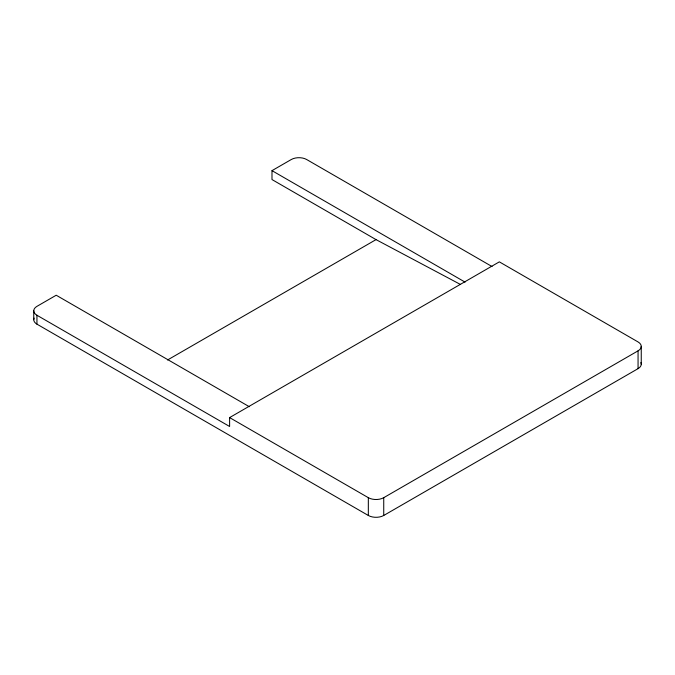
<?xml version="1.0" encoding="UTF-8"?>
<svg xmlns="http://www.w3.org/2000/svg" width="675" height="675" viewBox="0 0 675 675"><rect width="100%" height="100%" fill="white"/><g stroke="black" fill="none" stroke-linecap="round" stroke-linejoin="round"><path stroke-width="1.01" d="M460.325 284.386L376.034 239.617L271.991 179.55L271.991 170.648L291.262 159.528A10.901 6.294 0 0 1 306.669 159.528L492.033 266.541M167.535 359.994L376.034 239.617M249.294 406.704L56.211 295.228L36.939 306.357A10.901 6.294 0 0 0 36.939 315.25L229.61 426.49L229.61 417.589L499.34 261.858L638.061 341.947A10.901 6.294 0 0 1 638.061 350.848L638.061 368.643L383.738 515.472A10.901 6.294 0 0 1 368.331 515.472L36.939 324.152A10.901 6.294 0 0 1 34.121 318.077M229.61 417.589L368.331 497.678A10.901 6.294 0 0 0 383.738 497.678L638.061 350.848M271.991 170.648L465.083 282.125M641.25 346.402L641.25 364.196M383.738 497.678L383.738 515.472M368.331 497.678L368.331 515.472M36.939 315.25L36.939 324.152M33.75 310.804L33.75 319.705M640.879 362.568A10.901 6.294 0 0 1 638.061 368.643"/></g></svg>
